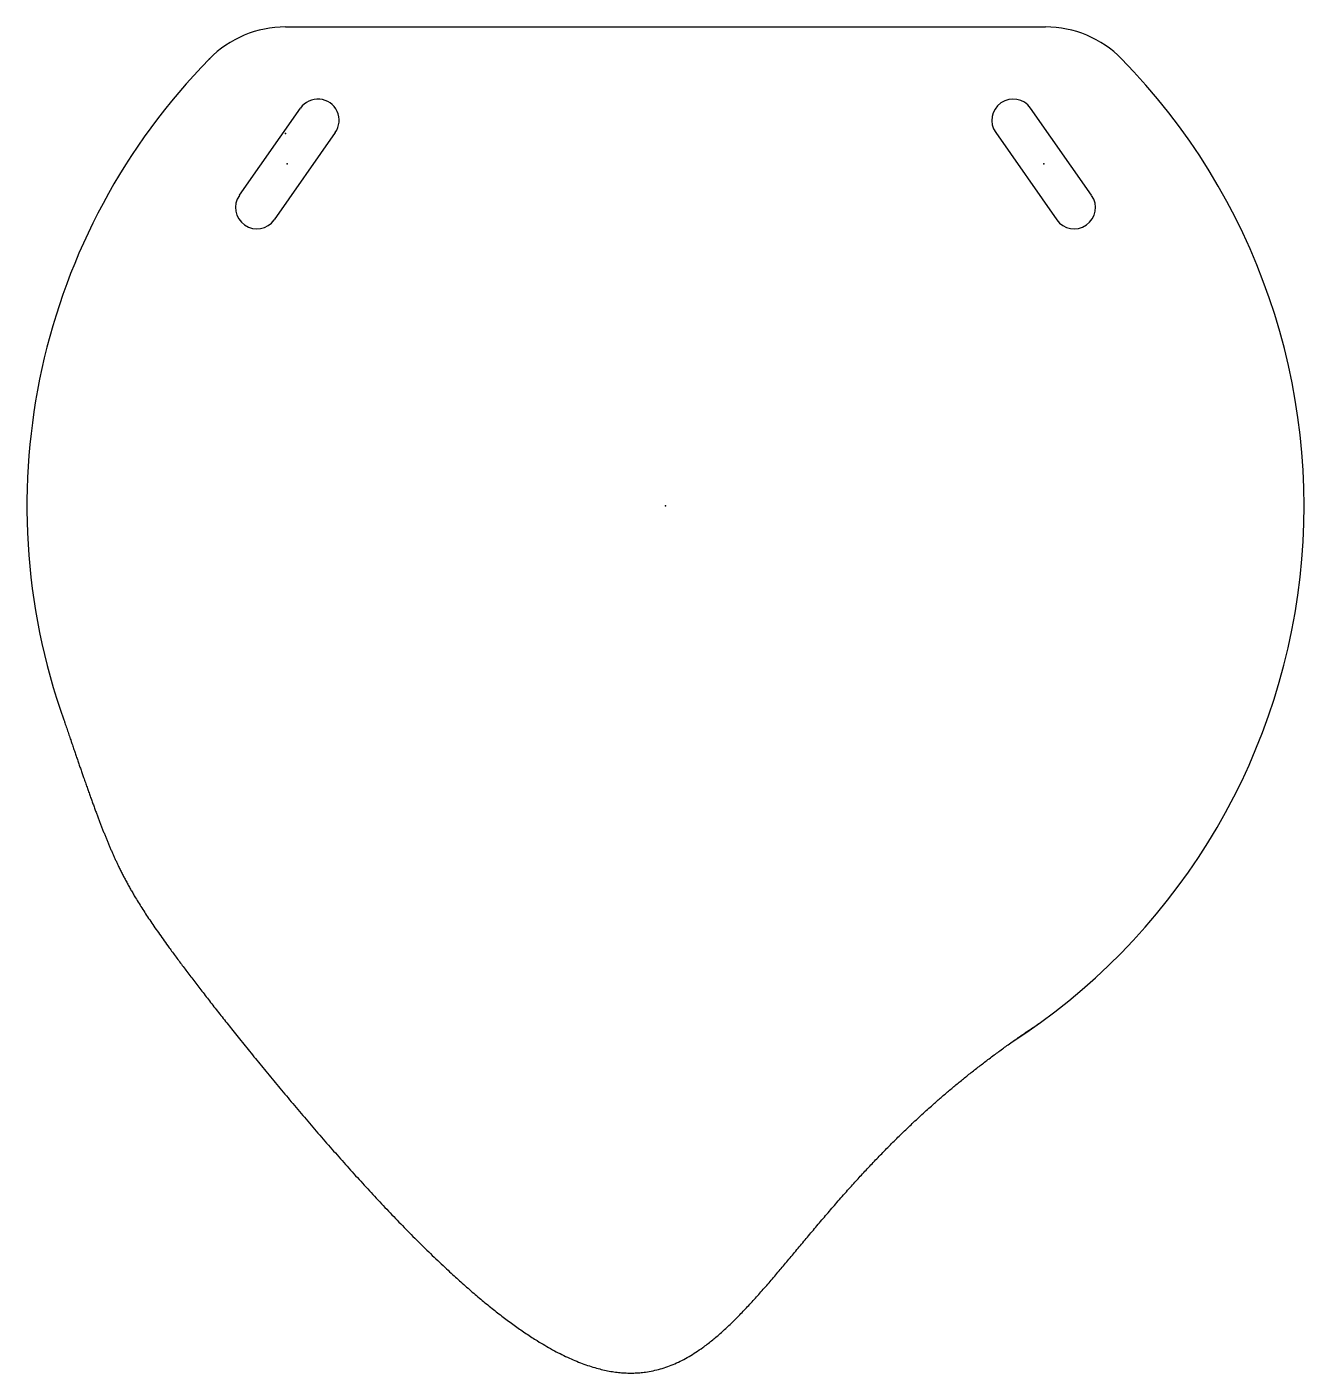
# Model space of a CAD drawing. Header units: millimetres. Extents: x -18 to 18, y -24.5 to 13.5.
import ezdxf

# ---------------------------------------------------------------- set-up
doc = ezdxf.new("R2010")
doc.units = ezdxf.units.MM
doc.header["$MEASUREMENT"] = 0
doc.layers.add('Öldrucksensor PCB v5_Sketch1', color=7, linetype='Continuous')

msp = doc.modelspace()

# ---------------------------------------------------------------- linework, layer by layer
at = {"layer": 'Öldrucksensor PCB v5_Sketch1'}
for p, q in [((-10.712, 13.5), (10.712, 13.5)), ((-12.011, 8.753), (-10.291, 11.21)), ((12.011, 8.753), (10.291, 11.21)), ((-9.308, 10.522), (-11.028, 8.064)), ((9.308, 10.522), (11.028, 8.064))]:
    msp.add_line(p, q, dxfattribs=at)
for centre, radius, start, end in [((-10.712, 10.5), 3, 90, 135.573), ((10.712, 10.5), 3, 44.427, 90), ((0, 0), 18, 135.573, 199.5937), ((0, 0), 18, 302.7267, 44.427), ((-9.799, 10.866), 0.6, 325, 145), ((9.799, 10.866), 0.6, 35, 215), ((-11.52, 8.408), 0.6, 145, 325), ((11.52, 8.408), 0.6, 215, 35)]:
    msp.add_arc(centre, radius, start, end, dxfattribs=at)
msp.add_open_spline([(-16.958, -6.036), (-16.765, -6.608), (-16.41, -7.652), (-15.966, -8.919), (-15.496, -10.115), (-14.826, -11.319), (-13.771, -12.796), (-12.151, -14.88), (-10.022, -17.474), (-7.573, -20.23), (-5.054, -22.661), (-2.7, -24.288), (-0.661, -24.748), (1.09, -23.967), (2.768, -22.171), (4.669, -19.732), (6.621, -17.598), (8.441, -16.049), (9.827, -15.059), (10.564, -14.574)], degree=5, dxfattribs=at)
for p in [(-12.855, 12.6), (-10.712, 10.5), (-10.66, 9.637), (10.66, 9.637), (0, 0)]:
    msp.add_point(p, dxfattribs=at)

doc.saveas('drawing.dxf')
